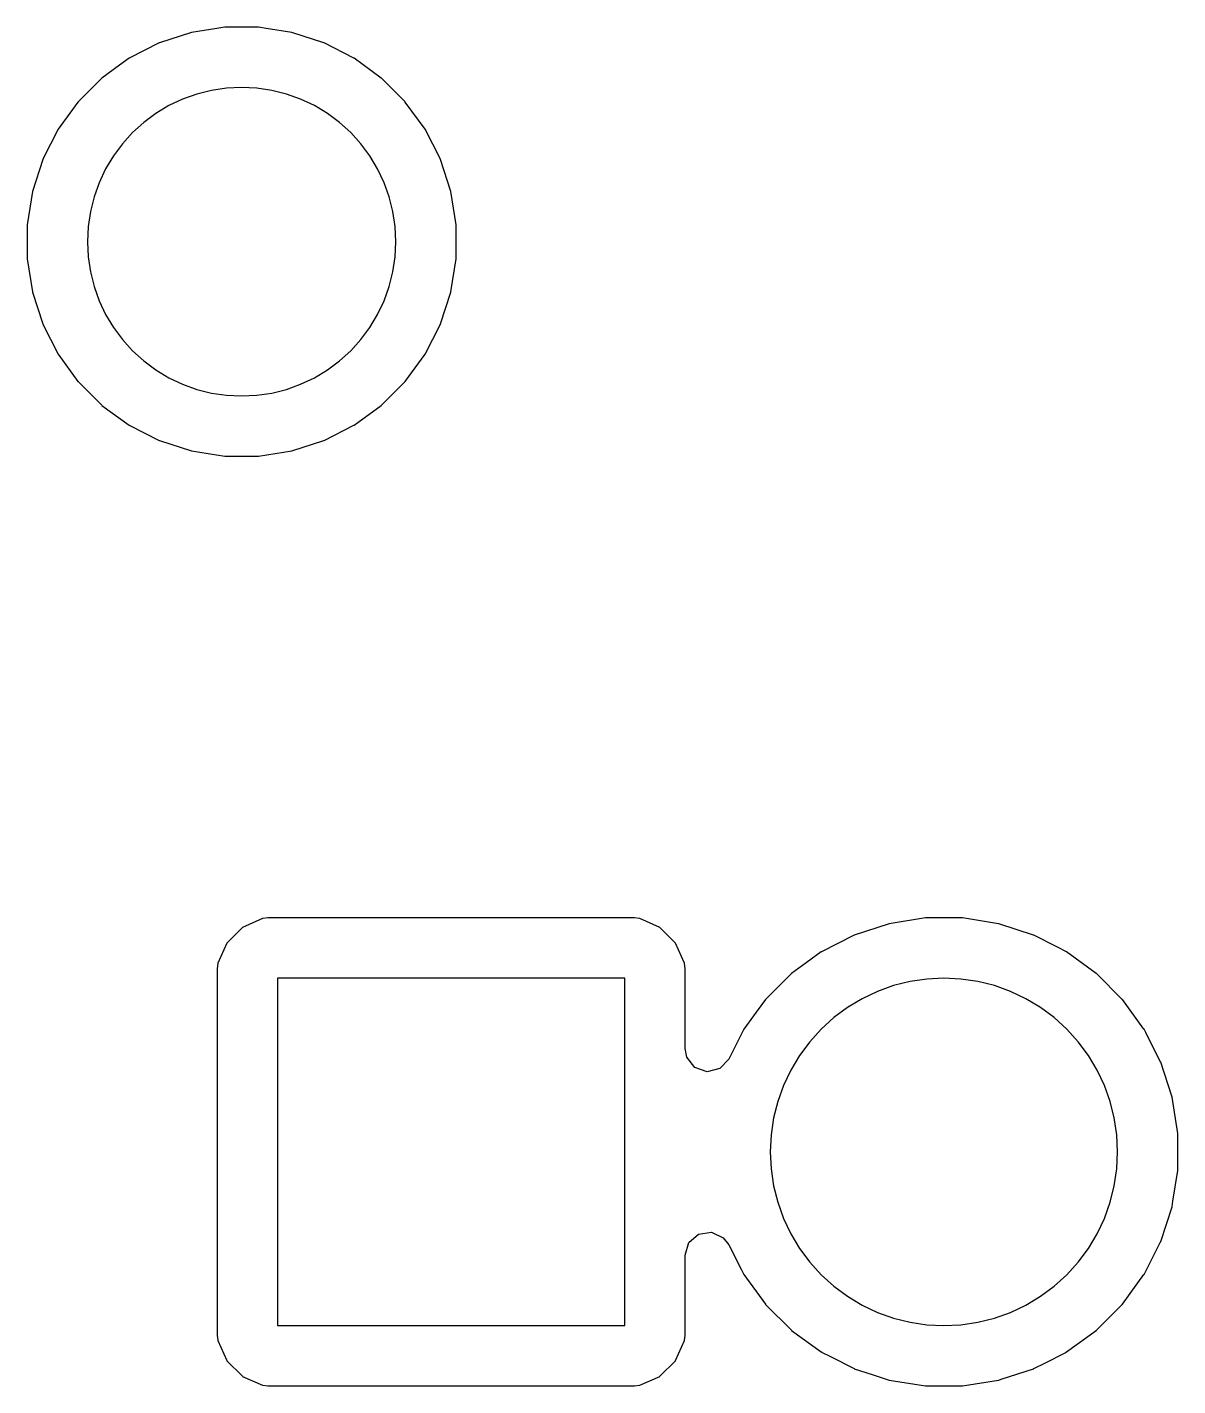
# Model space of a CAD drawing. Header units: metres. Extents: x 92.3 to 181.5, y -134.8 to -50.6.
# Drawn here: x 163.29 to 169.23, y -108.01 to -101 of the extents above; entities that cross this region are included whole.
import ezdxf

# ---------------------------------------------------------------- set-up
doc = ezdxf.new("R2010")
doc.units = ezdxf.units.M

msp = doc.modelspace()

# ---------------------------------------------------------------- linework, layer by layer
for points in [[(163.2945, -102.0227), (163.2945, -102.0227), (163.2945, -102.0228), (163.2945, -102.0229), (163.2945, -102.023), (163.2945, -102.023), (163.2945, -102.0231), (163.2945, -102.0232), (163.2945, -102.0233), (163.2945, -102.0234), (163.2945, -102.1966), (163.2945, -102.1967), (163.2945, -102.1968), (163.2945, -102.1969), (163.2945, -102.197), (163.2945, -102.197), (163.2945, -102.1971), (163.2945, -102.1972), (163.2945, -102.1973), (163.2946, -102.1974), (163.3217, -102.3685), (163.3217, -102.3686), (163.3217, -102.3687), (163.3217, -102.3688), (163.3217, -102.3689), (163.3217, -102.3689), (163.3218, -102.369), (163.3218, -102.3691), (163.3218, -102.3692), (163.3218, -102.3692), (163.3754, -102.534), (163.3754, -102.5341), (163.3754, -102.5342), (163.3755, -102.5343), (163.3755, -102.5344), (163.3755, -102.5344), (163.3755, -102.5344), (163.3756, -102.5345), (163.3756, -102.5346), (163.3757, -102.5347), (163.4543, -102.6891), (163.4544, -102.6891), (163.4544, -102.6892), (163.4545, -102.6893), (163.4545, -102.6894), (163.4545, -102.6894), (163.4546, -102.6895), (163.4546, -102.6896), (163.4547, -102.6896), (163.4547, -102.6897), (163.5565, -102.8299), (163.5566, -102.8299), (163.5567, -102.83), (163.5567, -102.8301), (163.5568, -102.8302), (163.5568, -102.8302), (163.5568, -102.8302), (163.5569, -102.8303), (163.557, -102.8304), (163.5571, -102.8305), (163.6795, -102.9529), (163.6796, -102.953), (163.6797, -102.9531), (163.6798, -102.9532), (163.6798, -102.9532), (163.6798, -102.9532), (163.6799, -102.9533), (163.68, -102.9533), (163.6801, -102.9534), (163.6801, -102.9535), (163.8203, -103.0553), (163.8204, -103.0553), (163.8204, -103.0554), (163.8205, -103.0554), (163.8206, -103.0555), (163.8206, -103.0555), (163.8207, -103.0555), (163.8208, -103.0556), (163.8209, -103.0556), (163.8209, -103.0557), (163.9753, -103.1343), (163.9754, -103.1344), (163.9755, -103.1344), (163.9756, -103.1345), (163.9756, -103.1345), (163.9756, -103.1345), (163.9757, -103.1345), (163.9758, -103.1346), (163.9759, -103.1346), (163.976, -103.1346), (164.1408, -103.1882), (164.1408, -103.1882), (164.1409, -103.1882), (164.141, -103.1882), (164.1411, -103.1883), (164.1411, -103.1883), (164.1412, -103.1883), (164.1413, -103.1883), (164.1414, -103.1883), (164.1415, -103.1883), (164.3126, -103.2154), (164.3127, -103.2155), (164.3128, -103.2155), (164.3129, -103.2155), (164.313, -103.2155), (164.313, -103.2155), (164.3131, -103.2155), (164.3132, -103.2155), (164.3133, -103.2155), (164.3134, -103.2155), (164.4866, -103.2155), (164.4867, -103.2155), (164.4868, -103.2155), (164.4869, -103.2155), (164.487, -103.2155), (164.487, -103.2155), (164.4871, -103.2155), (164.4872, -103.2155), (164.4873, -103.2155), (164.4874, -103.2154), (164.6585, -103.1883), (164.6586, -103.1883), (164.6587, -103.1883), (164.6588, -103.1883), (164.6589, -103.1883), (164.6589, -103.1883), (164.659, -103.1882), (164.6591, -103.1882), (164.6592, -103.1882), (164.6592, -103.1882), (164.824, -103.1346), (164.8241, -103.1346), (164.8242, -103.1346), (164.8243, -103.1345), (164.8244, -103.1345), (164.8244, -103.1345), (164.8244, -103.1345), (164.8245, -103.1344), (164.8246, -103.1344), (164.8247, -103.1343), (164.9791, -103.0557), (164.9791, -103.0556), (164.9792, -103.0556), (164.9793, -103.0555), (164.9794, -103.0555), (164.9794, -103.0555), (164.9795, -103.0554), (164.9796, -103.0554), (164.9796, -103.0553), (164.9797, -103.0553), (165.1199, -102.9535), (165.1199, -102.9534), (165.12, -102.9533), (165.1201, -102.9533), (165.1202, -102.9532), (165.1202, -102.9532), (165.1202, -102.9532), (165.1203, -102.9531), (165.1204, -102.953), (165.1205, -102.9529), (165.2429, -102.8305), (165.243, -102.8304), (165.2431, -102.8303), (165.2432, -102.8302), (165.2432, -102.8302), (165.2432, -102.8302), (165.2433, -102.8301), (165.2433, -102.83), (165.2434, -102.8299), (165.2435, -102.8299), (165.3453, -102.6897), (165.3453, -102.6896), (165.3454, -102.6896), (165.3454, -102.6895), (165.3455, -102.6894), (165.3455, -102.6894), (165.3455, -102.6893), (165.3456, -102.6892), (165.3456, -102.6891), (165.3457, -102.6891), (165.4243, -102.5347), (165.4244, -102.5346), (165.4244, -102.5345), (165.4245, -102.5344), (165.4245, -102.5344), (165.4245, -102.5344), (165.4245, -102.5343), (165.4246, -102.5342), (165.4246, -102.5341), (165.4246, -102.534), (165.4782, -102.3692), (165.4782, -102.3692), (165.4782, -102.3691), (165.4782, -102.369), (165.4783, -102.3689), (165.4783, -102.3689), (165.4783, -102.3688), (165.4783, -102.3687), (165.4783, -102.3686), (165.4783, -102.3685), (165.5054, -102.1974), (165.5055, -102.1973), (165.5055, -102.1972), (165.5055, -102.1971), (165.5055, -102.197), (165.5055, -102.197), (165.5055, -102.1969), (165.5055, -102.1968), (165.5055, -102.1967), (165.5055, -102.1966), (165.5055, -102.0234), (165.5055, -102.0233), (165.5055, -102.0232), (165.5055, -102.0231), (165.5055, -102.023), (165.5055, -102.023), (165.5055, -102.0229), (165.5055, -102.0228), (165.5055, -102.0227), (165.5054, -102.0226), (165.4783, -101.8515), (165.4783, -101.8514), (165.4783, -101.8513), (165.4783, -101.8512), (165.4783, -101.8511), (165.4783, -101.8511), (165.4782, -101.851), (165.4782, -101.8509), (165.4782, -101.8508), (165.4782, -101.8508), (165.4246, -101.686), (165.4246, -101.6859), (165.4246, -101.6858), (165.4245, -101.6857), (165.4245, -101.6856), (165.4245, -101.6856), (165.4245, -101.6856), (165.4244, -101.6855), (165.4244, -101.6854), (165.4243, -101.6853), (165.3457, -101.5309), (165.3456, -101.5309), (165.3456, -101.5308), (165.3455, -101.5307), (165.3455, -101.5306), (165.3455, -101.5306), (165.3454, -101.5305), (165.3454, -101.5304), (165.3453, -101.5304), (165.3453, -101.5303), (165.2435, -101.3901), (165.2434, -101.3901), (165.2433, -101.39), (165.2433, -101.3899), (165.2432, -101.3898), (165.2432, -101.3898), (165.2432, -101.3898), (165.2431, -101.3897), (165.243, -101.3896), (165.2429, -101.3895), (165.1205, -101.2671), (165.1204, -101.267), (165.1203, -101.2669), (165.1202, -101.2668), (165.1202, -101.2668), (165.1202, -101.2668), (165.1201, -101.2667), (165.12, -101.2667), (165.1199, -101.2666), (165.1199, -101.2665), (164.9797, -101.1647), (164.9796, -101.1647), (164.9796, -101.1646), (164.9795, -101.1646), (164.9794, -101.1645), (164.9794, -101.1645), (164.9793, -101.1645), (164.9792, -101.1644), (164.9791, -101.1644), (164.9791, -101.1643), (164.8247, -101.0857), (164.8246, -101.0856), (164.8245, -101.0856), (164.8244, -101.0855), (164.8244, -101.0855), (164.8244, -101.0855), (164.8243, -101.0855), (164.8242, -101.0854), (164.8241, -101.0854), (164.824, -101.0854), (164.6592, -101.0318), (164.6591, -101.0318), (164.6591, -101.0318), (164.659, -101.0318), (164.6588, -101.0317), (164.6587, -101.0317), (164.6586, -101.0317), (164.6586, -101.0317), (164.6585, -101.0317), (164.6585, -101.0317), (164.6585, -101.0317), (164.5271, -101.0108), (164.4874, -101.0046), (164.4873, -101.0045), (164.4872, -101.0045), (164.4871, -101.0045), (164.487, -101.0045), (164.487, -101.0045), (164.4869, -101.0045), (164.4868, -101.0045), (164.4867, -101.0045), (164.4866, -101.0045), (164.3134, -101.0045), (164.3133, -101.0045), (164.3132, -101.0045), (164.3131, -101.0045), (164.313, -101.0045), (164.313, -101.0045), (164.3129, -101.0045), (164.3128, -101.0045), (164.3127, -101.0045), (164.3126, -101.0046), (164.2729, -101.0108), (164.1415, -101.0317), (164.1414, -101.0317), (164.1413, -101.0317), (164.1412, -101.0317), (164.1411, -101.0317), (164.1411, -101.0317), (164.141, -101.0318), (164.1409, -101.0318), (164.1409, -101.0318), (164.1408, -101.0318), (163.976, -101.0854), (163.9759, -101.0854), (163.9758, -101.0854), (163.9757, -101.0855), (163.9756, -101.0855), (163.9756, -101.0855), (163.9755, -101.0855), (163.9755, -101.0856), (163.9754, -101.0856), (163.9753, -101.0857), (163.8209, -101.1643), (163.8209, -101.1644), (163.8208, -101.1644), (163.8207, -101.1645), (163.8206, -101.1645), (163.8206, -101.1645), (163.8205, -101.1646), (163.8204, -101.1646), (163.8204, -101.1647), (163.8203, -101.1647), (163.7712, -101.2003), (163.6801, -101.2665), (163.6801, -101.2666), (163.68, -101.2666), (163.6799, -101.2667), (163.6799, -101.2667), (163.6798, -101.2668), (163.6797, -101.2669), (163.6796, -101.267), (163.6795, -101.2671), (163.5571, -101.3895), (163.557, -101.3896), (163.5569, -101.3897), (163.5568, -101.3898), (163.5567, -101.3899), (163.5567, -101.3899), (163.5566, -101.39), (163.5566, -101.3901), (163.5565, -101.3901), (163.5565, -101.3901), (163.5152, -101.4471), (163.4547, -101.5303), (163.4547, -101.5304), (163.4546, -101.5304), (163.4546, -101.5305), (163.4545, -101.5306), (163.4545, -101.5306), (163.4545, -101.5307), (163.4544, -101.5308), (163.4544, -101.5309), (163.4543, -101.5309), (163.3757, -101.6853), (163.3756, -101.6854), (163.3756, -101.6855), (163.3755, -101.6855), (163.3755, -101.6856), (163.3755, -101.6856), (163.3755, -101.6857), (163.3754, -101.6858), (163.3754, -101.6859), (163.3754, -101.686), (163.3218, -101.8508), (163.3218, -101.8509), (163.3218, -101.8509), (163.3218, -101.851), (163.3217, -101.8511), (163.3217, -101.8511), (163.3217, -101.8512), (163.3217, -101.8513), (163.3217, -101.8514), (163.3217, -101.8515), (163.3216, -101.8519), (163.2946, -102.0226), (163.2945, -102.0227)], [(164.0958, -102.8445), (164.1692, -102.8708), (164.2449, -102.8897), (164.3221, -102.9012), (164.4, -102.905), (164.4779, -102.9012), (164.5551, -102.8897), (164.6308, -102.8708), (164.7042, -102.8445), (164.7748, -102.8111), (164.8417, -102.771), (164.9043, -102.7245), (164.9621, -102.6721), (165.0145, -102.6143), (165.061, -102.5517), (165.1011, -102.4848), (165.1345, -102.4142), (165.1608, -102.3408), (165.1797, -102.2651), (165.1912, -102.1879), (165.195, -102.11), (165.1912, -102.0321), (165.1797, -101.9549), (165.1608, -101.8792), (165.1345, -101.8058), (165.1011, -101.7352), (165.061, -101.6683), (165.0145, -101.6057), (164.9621, -101.5479), (164.9043, -101.4955), (164.8417, -101.449), (164.7748, -101.4089), (164.7042, -101.3755), (164.6308, -101.3492), (164.5551, -101.3303), (164.4779, -101.3188), (164.4, -101.315), (164.3221, -101.3188), (164.2449, -101.3303), (164.1692, -101.3492), (164.0958, -101.3755), (164.0252, -101.4089), (163.9583, -101.449), (163.8957, -101.4955), (163.8379, -101.5479), (163.7855, -101.6057), (163.739, -101.6683), (163.6989, -101.7352), (163.6655, -101.8058), (163.6392, -101.8792), (163.6203, -101.9549), (163.6088, -102.0321), (163.605, -102.11), (163.6088, -102.1879), (163.6203, -102.2651), (163.6392, -102.3408), (163.6655, -102.4142), (163.6989, -102.4848), (163.739, -102.5517), (163.7855, -102.6143), (163.8379, -102.6721), (163.8957, -102.7245), (163.9583, -102.771), (164.0252, -102.8111), (164.0958, -102.8445)], [(164.2745, -105.8547), (164.2745, -105.8547), (164.2745, -105.8548), (164.2745, -105.855), (164.2745, -105.855), (164.2745, -105.8551), (164.2745, -107.7449), (164.2745, -107.745), (164.2745, -107.745), (164.2745, -107.7451), (164.2745, -107.7452), (164.2745, -107.7453), (164.2745, -107.7453), (164.2745, -107.7454), (164.2745, -107.7454), (164.2745, -107.7455), (164.2774, -107.7706), (164.2775, -107.7707), (164.2775, -107.7708), (164.2775, -107.7709), (164.2775, -107.771), (164.2775, -107.771), (164.2775, -107.7711), (164.2776, -107.7712), (164.2776, -107.7713), (164.2776, -107.7714), (164.2776, -107.7714), (164.2777, -107.7715), (164.2777, -107.7716), (164.2777, -107.7717), (164.2778, -107.7718), (164.2778, -107.7718), (164.2778, -107.7719), (164.2778, -107.772), (164.2779, -107.772), (164.3232, -107.8748), (164.3233, -107.8749), (164.3233, -107.875), (164.3234, -107.8751), (164.3234, -107.8752), (164.3234, -107.8752), (164.3235, -107.8753), (164.3235, -107.8754), (164.3236, -107.8755), (164.3237, -107.8756), (164.3237, -107.8756), (164.3237, -107.8757), (164.3238, -107.8758), (164.3239, -107.8759), (164.3239, -107.876), (164.3239, -107.876), (164.324, -107.876), (164.3241, -107.8761), (164.3242, -107.8762), (164.3243, -107.8763), (164.3243, -107.8763), (164.4037, -107.9557), (164.4038, -107.9558), (164.4039, -107.9559), (164.404, -107.956), (164.404, -107.9561), (164.404, -107.9561), (164.4041, -107.9561), (164.4042, -107.9562), (164.4043, -107.9563), (164.4044, -107.9563), (164.4044, -107.9563), (164.4045, -107.9564), (164.4046, -107.9565), (164.4047, -107.9565), (164.4048, -107.9566), (164.4048, -107.9566), (164.4049, -107.9566), (164.405, -107.9567), (164.4051, -107.9567), (164.4052, -107.9568), (164.508, -108.0022), (164.5081, -108.0022), (164.5081, -108.0022), (164.5082, -108.0023), (164.5083, -108.0023), (164.5085, -108.0023), (164.5085, -108.0023), (164.5086, -108.0024), (164.5087, -108.0024), (164.5088, -108.0024), (164.5089, -108.0025), (164.5089, -108.0025), (164.5091, -108.0025), (164.5092, -108.0025), (164.5093, -108.0025), (164.5093, -108.0025), (164.5094, -108.0026), (164.5346, -108.0055), (164.5347, -108.0055), (164.5347, -108.0055), (164.5348, -108.0055), (164.535, -108.0055), (164.535, -108.0055), (164.5351, -108.0055), (166.4249, -108.0055), (166.425, -108.0055), (166.425, -108.0055), (166.4252, -108.0055), (166.4254, -108.0055), (166.4254, -108.0055), (166.4254, -108.0055), (166.4254, -108.0055), (166.4255, -108.0055), (166.4506, -108.0026), (166.4507, -108.0025), (166.4508, -108.0025), (166.4509, -108.0025), (166.451, -108.0025), (166.451, -108.0025), (166.4512, -108.0024), (166.4512, -108.0024), (166.4513, -108.0024), (166.4514, -108.0024), (166.4515, -108.0023), (166.4515, -108.0023), (166.4516, -108.0023), (166.4518, -108.0023), (166.4519, -108.0022), (166.4519, -108.0022), (166.452, -108.0022), (166.5548, -107.9568), (166.5549, -107.9567), (166.555, -107.9567), (166.5551, -107.9566), (166.5552, -107.9566), (166.5552, -107.9566), (166.5553, -107.9565), (166.5554, -107.9565), (166.5555, -107.9564), (166.5556, -107.9563), (166.5556, -107.9563), (166.5557, -107.9563), (166.5558, -107.9562), (166.5559, -107.9561), (166.556, -107.9561), (166.556, -107.9561), (166.556, -107.956), (166.5561, -107.9559), (166.5562, -107.9558), (166.5563, -107.9557), (166.6357, -107.8763), (166.6358, -107.8762), (166.6359, -107.8761), (166.636, -107.876), (166.6361, -107.876), (166.6361, -107.876), (166.6361, -107.8759), (166.6362, -107.8758), (166.6363, -107.8757), (166.6363, -107.8756), (166.6363, -107.8756), (166.6364, -107.8755), (166.6365, -107.8754), (166.6365, -107.8753), (166.6366, -107.8752), (166.6366, -107.8752), (166.6366, -107.8751), (166.6367, -107.875), (166.6367, -107.8749), (166.6368, -107.8748), (166.6822, -107.772), (166.6822, -107.7719), (166.6822, -107.7719), (166.6823, -107.7718), (166.6823, -107.7717), (166.6823, -107.7715), (166.6823, -107.7715), (166.6824, -107.7714), (166.6824, -107.7713), (166.6824, -107.7712), (166.6825, -107.7711), (166.6825, -107.7711), (166.6825, -107.7709), (166.6825, -107.7708), (166.6825, -107.7707), (166.6825, -107.7707), (166.6826, -107.7706), (166.6855, -107.7454), (166.6855, -107.7453), (166.6855, -107.7453), (166.6855, -107.7452), (166.6855, -107.745), (166.6855, -107.745), (166.6855, -107.7449), (166.6855, -107.3326), (166.7046, -107.2677), (166.7552, -107.2239), (166.8214, -107.2143), (166.8825, -107.2422), (166.9107, -107.2783), (166.9751, -107.4046), (166.9888, -107.4315), (166.9888, -107.4316), (166.9889, -107.4316), (166.9889, -107.4317), (166.989, -107.4318), (166.989, -107.4318), (166.989, -107.4319), (166.9891, -107.432), (166.9891, -107.4321), (166.9892, -107.4321), (167.1003, -107.585), (167.1003, -107.5851), (167.1004, -107.5852), (167.1004, -107.5852), (167.1005, -107.5853), (167.1005, -107.5853), (167.1006, -107.5854), (167.1006, -107.5855), (167.1007, -107.5855), (167.1008, -107.5856), (167.2344, -107.7192), (167.2345, -107.7193), (167.2345, -107.7194), (167.2346, -107.7194), (167.2347, -107.7195), (167.2347, -107.7195), (167.2348, -107.7196), (167.2348, -107.7196), (167.2349, -107.7197), (167.235, -107.7197), (167.3879, -107.8308), (167.3879, -107.8309), (167.388, -107.8309), (167.3881, -107.831), (167.3882, -107.831), (167.3882, -107.831), (167.3883, -107.8311), (167.3884, -107.8311), (167.3884, -107.8312), (167.3885, -107.8312), (167.4383, -107.8565), (167.5569, -107.917), (167.557, -107.9171), (167.5571, -107.9171), (167.5572, -107.9171), (167.5573, -107.9172), (167.5573, -107.9172), (167.5574, -107.9172), (167.5575, -107.9173), (167.5576, -107.9173), (167.6503, -107.9474), (167.7373, -107.9757), (167.7374, -107.9757), (167.7375, -107.9758), (167.7376, -107.9758), (167.7377, -107.9758), (167.7377, -107.9758), (167.7378, -107.9758), (167.7379, -107.9758), (167.738, -107.9759), (167.7381, -107.9759), (167.9247, -108.0054), (167.9248, -108.0055), (167.9249, -108.0055), (167.925, -108.0055), (167.9251, -108.0055), (167.9251, -108.0055), (167.9252, -108.0055), (167.9253, -108.0055), (167.9254, -108.0055), (167.9255, -108.0055), (168.1145, -108.0055), (168.1146, -108.0055), (168.1147, -108.0055), (168.1148, -108.0055), (168.1149, -108.0055), (168.1149, -108.0055), (168.115, -108.0055), (168.1151, -108.0055), (168.1152, -108.0055), (168.1153, -108.0054), (168.3019, -107.9759), (168.302, -107.9759), (168.3021, -107.9758), (168.3022, -107.9758), (168.3023, -107.9758), (168.3023, -107.9758), (168.3024, -107.9758), (168.3025, -107.9758), (168.3026, -107.9757), (168.3027, -107.9757), (168.3142, -107.9719), (168.4824, -107.9173), (168.4825, -107.9173), (168.4826, -107.9172), (168.4827, -107.9172), (168.4827, -107.9172), (168.4827, -107.9172), (168.4828, -107.9171), (168.4829, -107.9171), (168.483, -107.917), (168.4831, -107.917), (168.4871, -107.915), (168.5363, -107.8899), (168.6515, -107.8312), (168.6516, -107.8312), (168.6516, -107.8311), (168.6517, -107.8311), (168.6518, -107.831), (168.6518, -107.831), (168.6519, -107.831), (168.652, -107.8309), (168.6521, -107.8309), (168.6521, -107.8308), (168.805, -107.7197), (168.8051, -107.7197), (168.8052, -107.7196), (168.8052, -107.7196), (168.8053, -107.7195), (168.8053, -107.7195), (168.8054, -107.7194), (168.8055, -107.7194), (168.8055, -107.7193), (168.8056, -107.7192), (168.9392, -107.5856), (168.9393, -107.5855), (168.9394, -107.5855), (168.9394, -107.5854), (168.9395, -107.5853), (168.9395, -107.5853), (168.9396, -107.5852), (168.9396, -107.5852), (168.9397, -107.5851), (168.9397, -107.585), (169.0508, -107.4321), (169.0509, -107.4321), (169.0509, -107.432), (169.051, -107.4319), (169.051, -107.4318), (169.051, -107.4318), (169.0511, -107.4317), (169.0511, -107.4316), (169.0512, -107.4316), (169.0512, -107.4315), (169.137, -107.2631), (169.137, -107.263), (169.1371, -107.2629), (169.1371, -107.2628), (169.1372, -107.2627), (169.1372, -107.2627), (169.1372, -107.2627), (169.1372, -107.2626), (169.1373, -107.2625), (169.1373, -107.2624), (169.1957, -107.0827), (169.1957, -107.0826), (169.1958, -107.0825), (169.1958, -107.0824), (169.1958, -107.0823), (169.1958, -107.0823), (169.1958, -107.0822), (169.1958, -107.0821), (169.1959, -107.082), (169.1959, -107.0819), (169.2003, -107.0538), (169.2254, -106.8953), (169.2255, -106.8952), (169.2255, -106.8951), (169.2255, -106.895), (169.2255, -106.8949), (169.2255, -106.8949), (169.2255, -106.8948), (169.2255, -106.8947), (169.2255, -106.8946), (169.2255, -106.8945), (169.2255, -106.7055), (169.2255, -106.7054), (169.2255, -106.7053), (169.2255, -106.7052), (169.2255, -106.7051), (169.2255, -106.7051), (169.2255, -106.705), (169.2255, -106.7049), (169.2255, -106.7048), (169.2254, -106.7047), (169.1959, -106.5181), (169.1959, -106.518), (169.1958, -106.5179), (169.1958, -106.5178), (169.1958, -106.5177), (169.1958, -106.5177), (169.1958, -106.5176), (169.1958, -106.5175), (169.1957, -106.5174), (169.1957, -106.5173), (169.1545, -106.3904), (169.1373, -106.3376), (169.1373, -106.3375), (169.1372, -106.3374), (169.1372, -106.3373), (169.1372, -106.3373), (169.1371, -106.3372), (169.1371, -106.3371), (169.1371, -106.337), (169.137, -106.3369), (169.0598, -106.1854), (169.0512, -106.1685), (169.0512, -106.1684), (169.0511, -106.1684), (169.0511, -106.1683), (169.051, -106.1682), (169.051, -106.1682), (169.051, -106.1681), (169.0509, -106.168), (169.0509, -106.1679), (169.0508, -106.1679), (168.9397, -106.015), (168.9397, -106.0149), (168.9396, -106.0148), (168.9396, -106.0148), (168.9395, -106.0147), (168.9395, -106.0147), (168.9394, -106.0146), (168.9394, -106.0145), (168.9393, -106.0145), (168.9392, -106.0144), (168.8056, -105.8808), (168.8055, -105.8807), (168.8055, -105.8806), (168.8054, -105.8806), (168.8053, -105.8805), (168.8053, -105.8805), (168.8052, -105.8804), (168.8052, -105.8804), (168.8051, -105.8803), (168.805, -105.8803), (168.6521, -105.7692), (168.6521, -105.7691), (168.652, -105.7691), (168.6519, -105.769), (168.6518, -105.769), (168.6518, -105.769), (168.6517, -105.7689), (168.6516, -105.7689), (168.6516, -105.7688), (168.6515, -105.7688), (168.6047, -105.745), (168.4831, -105.683), (168.483, -105.683), (168.4829, -105.6829), (168.4828, -105.6829), (168.4827, -105.6828), (168.4827, -105.6828), (168.4827, -105.6828), (168.4826, -105.6828), (168.4825, -105.6827), (168.4824, -105.6827), (168.3027, -105.6243), (168.3026, -105.6243), (168.3025, -105.6242), (168.3024, -105.6242), (168.3023, -105.6242), (168.3023, -105.6242), (168.3022, -105.6242), (168.3021, -105.6242), (168.302, -105.6241), (168.3019, -105.6241), (168.1153, -105.5946), (168.1152, -105.5945), (168.1151, -105.5945), (168.115, -105.5945), (168.1149, -105.5945), (168.1149, -105.5945), (168.1148, -105.5945), (168.1147, -105.5945), (168.1146, -105.5945), (168.1145, -105.5945), (167.9255, -105.5945), (167.9254, -105.5945), (167.9253, -105.5945), (167.9252, -105.5945), (167.9251, -105.5945), (167.9251, -105.5945), (167.925, -105.5945), (167.9249, -105.5945), (167.9248, -105.5945), (167.9247, -105.5946), (167.7381, -105.6241), (167.738, -105.6241), (167.7379, -105.6242), (167.7378, -105.6242), (167.7377, -105.6242), (167.7377, -105.6242), (167.7376, -105.6242), (167.7375, -105.6242), (167.7374, -105.6243), (167.7373, -105.6243), (167.5576, -105.6827), (167.5575, -105.6827), (167.5574, -105.6828), (167.5573, -105.6828), (167.5572, -105.6828), (167.5572, -105.6828), (167.5572, -105.6829), (167.5571, -105.6829), (167.557, -105.683), (167.5569, -105.683), (167.3885, -105.7688), (167.3884, -105.7688), (167.3884, -105.7689), (167.3883, -105.7689), (167.3882, -105.769), (167.3882, -105.769), (167.3881, -105.769), (167.388, -105.7691), (167.3879, -105.7691), (167.3879, -105.7692), (167.3097, -105.826), (167.235, -105.8803), (167.2349, -105.8803), (167.2348, -105.8804), (167.2348, -105.8804), (167.2348, -105.8804), (167.2347, -105.8805), (167.2346, -105.8806), (167.2345, -105.8807), (167.2344, -105.8808), (167.1008, -106.0144), (167.1007, -106.0145), (167.1006, -106.0146), (167.1005, -106.0147), (167.1004, -106.0148), (167.1004, -106.0148), (167.1004, -106.0148), (167.1003, -106.0149), (167.1003, -106.015), (167.1003, -106.015), (167.0526, -106.0806), (166.9892, -106.1679), (166.9891, -106.1679), (166.9891, -106.168), (166.989, -106.1681), (166.989, -106.1682), (166.989, -106.1682), (166.9889, -106.1683), (166.9889, -106.1684), (166.9888, -106.1684), (166.9888, -106.1685), (166.9109, -106.3215), (166.8644, -106.3707), (166.7994, -106.3868), (166.7361, -106.3652), (166.6943, -106.3126), (166.6855, -106.2676), (166.6855, -105.8551), (166.6855, -105.855), (166.6855, -105.855), (166.6855, -105.8549), (166.6855, -105.8547), (166.6855, -105.8547), (166.6855, -105.8546), (166.6855, -105.8546), (166.6855, -105.8546), (166.6855, -105.8546), (166.6855, -105.8546), (166.6855, -105.8545), (166.6826, -105.8294), (166.6825, -105.8293), (166.6825, -105.8292), (166.6825, -105.8291), (166.6825, -105.829), (166.6825, -105.829), (166.6825, -105.8289), (166.6824, -105.8288), (166.6824, -105.8287), (166.6824, -105.8286), (166.6824, -105.8286), (166.6823, -105.8284), (166.6823, -105.8284), (166.6823, -105.8283), (166.6823, -105.8282), (166.6822, -105.8281), (166.6822, -105.8281), (166.6822, -105.828), (166.6368, -105.7252), (166.6367, -105.7251), (166.6367, -105.725), (166.6366, -105.7249), (166.6366, -105.7248), (166.6366, -105.7248), (166.6365, -105.7247), (166.6365, -105.7246), (166.6364, -105.7245), (166.6363, -105.7244), (166.6363, -105.7244), (166.6363, -105.7243), (166.6362, -105.7242), (166.6361, -105.7241), (166.6361, -105.724), (166.6361, -105.724), (166.636, -105.724), (166.6359, -105.7239), (166.6358, -105.7238), (166.6357, -105.7237), (166.5563, -105.6443), (166.5562, -105.6442), (166.5562, -105.6442), (166.5561, -105.6441), (166.556, -105.644), (166.5559, -105.6439), (166.5559, -105.6439), (166.5558, -105.6438), (166.5557, -105.6437), (166.5556, -105.6437), (166.5555, -105.6436), (166.5555, -105.6436), (166.5554, -105.6435), (166.5552, -105.6434), (166.5551, -105.6434), (166.5551, -105.6434), (166.555, -105.6433), (166.555, -105.6433), (166.5549, -105.6433), (166.5549, -105.6433), (166.5548, -105.6432), (166.5548, -105.6432), (166.452, -105.5978), (166.4519, -105.5978), (166.4519, -105.5978), (166.4518, -105.5977), (166.4517, -105.5977), (166.4515, -105.5977), (166.4515, -105.5977), (166.4514, -105.5976), (166.4513, -105.5976), (166.4512, -105.5976), (166.4511, -105.5975), (166.4511, -105.5975), (166.4509, -105.5975), (166.4508, -105.5975), (166.4507, -105.5975), (166.4507, -105.5975), (166.4506, -105.5974), (166.4254, -105.5945), (166.4253, -105.5945), (166.4253, -105.5945), (166.4252, -105.5945), (166.425, -105.5945), (166.425, -105.5945), (166.4249, -105.5945), (164.5351, -105.5945), (164.535, -105.5945), (164.535, -105.5945), (164.5349, -105.5945), (164.5348, -105.5945), (164.5347, -105.5945), (164.5347, -105.5945), (164.5346, -105.5945), (164.5346, -105.5945), (164.5345, -105.5945), (164.5094, -105.5974), (164.5093, -105.5975), (164.5092, -105.5975), (164.5091, -105.5975), (164.509, -105.5975), (164.509, -105.5975), (164.5089, -105.5975), (164.5088, -105.5976), (164.5087, -105.5976), (164.5086, -105.5976), (164.5086, -105.5976), (164.5085, -105.5977), (164.5084, -105.5977), (164.5083, -105.5977), (164.5082, -105.5978), (164.5082, -105.5978), (164.5081, -105.5978), (164.508, -105.5978), (164.508, -105.5979), (164.4052, -105.6432), (164.4051, -105.6433), (164.405, -105.6433), (164.4049, -105.6434), (164.4048, -105.6434), (164.4048, -105.6434), (164.4047, -105.6435), (164.4046, -105.6435), (164.4045, -105.6436), (164.4044, -105.6437), (164.4044, -105.6437), (164.4043, -105.6437), (164.4042, -105.6438), (164.4041, -105.6439), (164.404, -105.6439), (164.404, -105.6439), (164.404, -105.644), (164.4039, -105.6441), (164.4038, -105.6442), (164.4037, -105.6443), (164.3243, -105.7237), (164.3242, -105.7238), (164.3241, -105.7239), (164.324, -105.724), (164.3239, -105.724), (164.3239, -105.724), (164.3239, -105.7241), (164.3238, -105.7242), (164.3237, -105.7243), (164.3237, -105.7244), (164.3237, -105.7244), (164.3236, -105.7245), (164.3235, -105.7246), (164.3235, -105.7247), (164.3234, -105.7248), (164.3234, -105.7248), (164.3234, -105.7249), (164.3233, -105.725), (164.3233, -105.7251), (164.3232, -105.7252), (164.2778, -105.828), (164.2778, -105.8281), (164.2778, -105.8281), (164.2777, -105.8282), (164.2777, -105.8283), (164.2777, -105.8285), (164.2777, -105.8285), (164.2776, -105.8286), (164.2776, -105.8287), (164.2776, -105.8288), (164.2775, -105.829), (164.2775, -105.829), (164.2775, -105.8291), (164.2775, -105.8292), (164.2775, -105.8294), (164.2774, -105.8294), (164.2774, -105.8294), (164.2745, -105.8546), (164.2745, -105.8547)], [(164.585, -107.695), (166.375, -107.695), (166.375, -105.905), (164.585, -105.905), (164.585, -107.695)], [(167.6775, -107.6269), (167.7602, -107.6565), (167.8454, -107.6778), (167.9323, -107.6907), (168.02, -107.695), (168.1077, -107.6907), (168.1946, -107.6778), (168.2798, -107.6565), (168.3625, -107.6269), (168.4419, -107.5893), (168.5172, -107.5442), (168.5878, -107.4918), (168.6529, -107.4329), (168.7118, -107.3678), (168.7642, -107.2972), (168.8093, -107.2219), (168.8469, -107.1425), (168.8765, -107.0598), (168.8978, -106.9746), (168.9107, -106.8877), (168.915, -106.8), (168.9107, -106.7123), (168.8978, -106.6254), (168.8765, -106.5402), (168.8469, -106.4575), (168.8093, -106.3781), (168.7642, -106.3028), (168.7118, -106.2322), (168.6529, -106.1671), (168.5878, -106.1082), (168.5172, -106.0558), (168.4419, -106.0107), (168.3625, -105.9731), (168.2798, -105.9435), (168.1946, -105.9222), (168.1077, -105.9093), (168.02, -105.905), (167.9323, -105.9093), (167.8454, -105.9222), (167.7602, -105.9435), (167.6775, -105.9731), (167.5981, -106.0107), (167.5228, -106.0558), (167.4522, -106.1082), (167.3871, -106.1671), (167.3282, -106.2322), (167.2758, -106.3028), (167.2307, -106.3781), (167.1931, -106.4575), (167.1635, -106.5402), (167.1422, -106.6254), (167.1293, -106.7123), (167.125, -106.8), (167.1293, -106.8877), (167.1422, -106.9746), (167.1635, -107.0598), (167.1931, -107.1425), (167.2307, -107.2219), (167.2758, -107.2972), (167.3282, -107.3678), (167.3871, -107.4329), (167.4522, -107.4918), (167.5228, -107.5442), (167.5981, -107.5893), (167.6775, -107.6269)]]:
    msp.add_lwpolyline(points)

doc.saveas('drawing.dxf')
